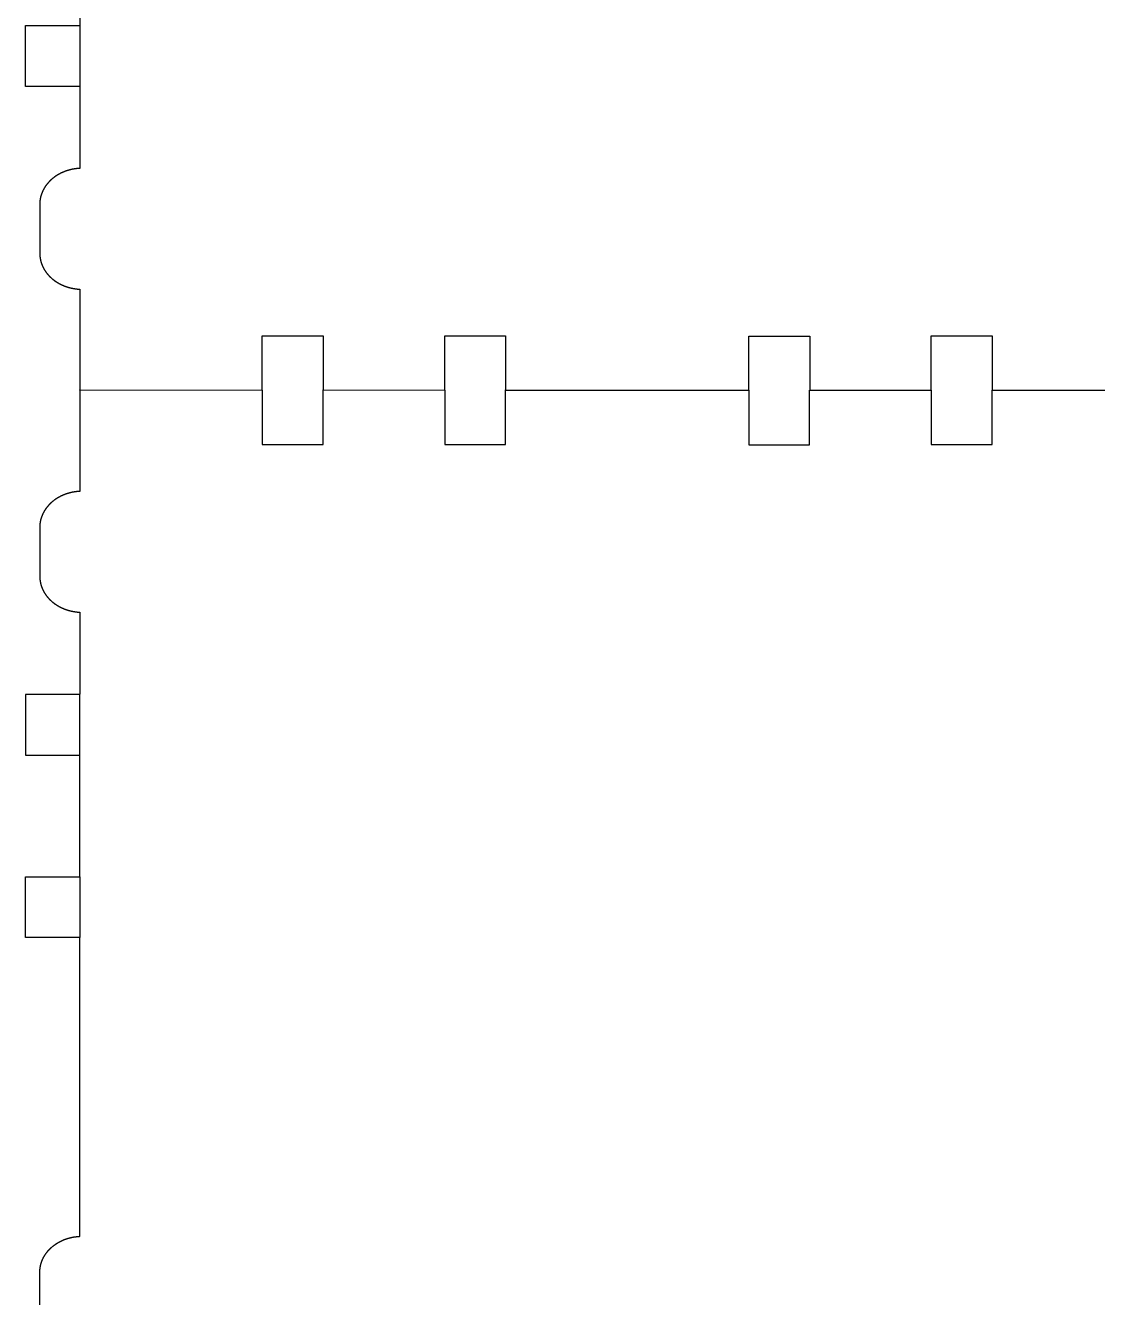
# Model space of a CAD drawing. Extents: x 0 to 268, y 0 to 354.
# Drawn here: x 135.4 to 194.5, y 70 to 140.1 of the extents above; entities that cross this region are included whole.
import ezdxf

# ---------------------------------------------------------------- set-up
doc = ezdxf.new("R2010")
doc.units = 0
doc.layers.get('DEFPOINTS').update_dxf_attribs({"color": 18, "linetype": 'CONTINUOUS'})

msp = doc.modelspace()

# ---------------------------------------------------------------- linework, layer by layer
at = {"layer": 'DEFPOINTS'}
for points in [[(138.44, 150.12), (135.44, 150.12), (135.44, 146.773), (138.44, 146.773), (138.44, 140.088), (138.44, 136.728), (135.44, 136.728), (135.44, 140.075), (138.44, 140.075)], [(138.44, 136.728), (138.436, 132.211), (138.421, 132.21), (138.407, 132.21), (138.393, 132.209), (138.378, 132.208), (138.364, 132.207), (138.35, 132.206), (138.335, 132.205), (138.321, 132.203), (138.307, 132.202), (138.292, 132.201), (138.278, 132.199), (138.264, 132.198), (138.25, 132.196), (138.236, 132.194), (138.222, 132.193), (138.208, 132.191), (138.194, 132.189), (138.18, 132.187), (138.166, 132.185), (138.152, 132.183), (138.138, 132.181), (138.124, 132.179), (138.11, 132.177), (138.096, 132.174), (138.082, 132.172), (138.069, 132.169), (138.055, 132.167), (138.041, 132.164), (138.027, 132.161), (138.014, 132.159), (138, 132.156), (137.987, 132.153), (137.973, 132.15), (137.959, 132.147), (137.946, 132.144), (137.932, 132.141), (137.919, 132.138), (137.906, 132.134), (137.892, 132.131), (137.879, 132.128), (137.866, 132.124), (137.852, 132.121), (137.839, 132.117), (137.826, 132.113), (137.813, 132.11), (137.8, 132.106), (137.787, 132.102), (137.774, 132.098), (137.761, 132.094), (137.748, 132.09), (137.735, 132.086), (137.722, 132.082), (137.709, 132.078), (137.696, 132.073), (137.683, 132.069), (137.67, 132.065), (137.658, 132.06), (137.645, 132.056), (137.632, 132.051), (137.62, 132.046), (137.607, 132.042), (137.595, 132.037), (137.582, 132.032), (137.57, 132.027), (137.557, 132.022), (137.545, 132.017), (137.533, 132.012), (137.52, 132.007), (137.508, 132.002), (137.496, 131.996), (137.484, 131.991), (137.472, 131.986), (137.46, 131.98), (137.448, 131.975), (137.436, 131.969), (137.424, 131.964), (137.412, 131.958), (137.4, 131.952), (137.388, 131.947), (137.376, 131.941), (137.365, 131.935), (137.353, 131.929), (137.341, 131.923), (137.33, 131.917), (137.318, 131.911), (137.307, 131.905), (137.295, 131.899), (137.284, 131.892), (137.272, 131.886), (137.261, 131.88), (137.25, 131.873), (137.239, 131.867), (137.227, 131.86), (137.216, 131.854), (137.205, 131.847), (137.194, 131.84), (137.183, 131.833), (137.172, 131.827), (137.161, 131.82), (137.15, 131.813), (137.14, 131.806), (137.129, 131.799), (137.118, 131.792), (137.108, 131.785), (137.097, 131.778), (137.086, 131.77), (137.076, 131.763), (137.066, 131.756), (137.055, 131.748), (137.045, 131.741), (137.035, 131.734), (137.024, 131.726), (137.014, 131.718), (137.004, 131.711), (136.994, 131.703), (136.984, 131.696), (136.974, 131.688), (136.964, 131.68), (136.954, 131.672), (136.944, 131.664), (136.935, 131.656), (136.925, 131.648), (136.915, 131.64), (136.906, 131.632), (136.896, 131.624), (136.887, 131.616), (136.877, 131.608), (136.868, 131.599), (136.859, 131.591), (136.849, 131.583), (136.84, 131.574), (136.831, 131.566), (136.822, 131.557), (136.813, 131.549), (136.804, 131.54), (136.795, 131.531), (136.786, 131.523), (136.777, 131.514), (136.769, 131.505), (136.76, 131.496), (136.751, 131.488), (136.743, 131.479), (136.734, 131.47), (136.726, 131.461), (136.718, 131.452), (136.709, 131.443), (136.701, 131.434), (136.693, 131.424), (136.685, 131.415), (136.677, 131.406), (136.669, 131.397), (136.661, 131.387), (136.653, 131.378), (136.645, 131.369), (136.637, 131.359), (136.63, 131.35), (136.622, 131.34), (136.614, 131.331), (136.607, 131.321), (136.599, 131.311), (136.592, 131.302), (136.585, 131.292), (136.578, 131.282), (136.57, 131.272), (136.563, 131.263), (136.556, 131.253), (136.549, 131.243), (136.542, 131.233), (136.536, 131.223), (136.529, 131.213), (136.522, 131.203), (136.515, 131.193), (136.509, 131.182), (136.502, 131.172), (136.496, 131.162), (136.49, 131.152), (136.483, 131.142), (136.477, 131.131), (136.471, 131.121), (136.465, 131.111), (136.459, 131.1), (136.453, 131.09), (136.447, 131.079), (136.441, 131.069), (136.435, 131.058), (136.43, 131.047), (136.424, 131.037), (136.419, 131.026), (136.413, 131.016), (136.408, 131.005), (136.402, 130.994), (136.397, 130.983), (136.392, 130.972), (136.387, 130.962), (136.382, 130.951), (136.377, 130.94), (136.372, 130.929), (136.367, 130.918), (136.363, 130.907), (136.358, 130.896), (136.354, 130.885), (136.349, 130.874), (136.345, 130.862), (136.34, 130.851), (136.336, 130.84), (136.332, 130.829), (136.328, 130.818), (136.324, 130.806), (136.32, 130.795), (136.316, 130.784), (136.312, 130.772), (136.308, 130.761), (136.305, 130.75), (136.301, 130.738), (136.298, 130.727), (136.294, 130.715), (136.291, 130.704), (136.288, 130.692), (136.284, 130.68), (136.281, 130.669), (136.278, 130.657), (136.275, 130.645), (136.273, 130.634), (136.27, 130.622), (136.267, 130.61), (136.265, 130.599), (136.262, 130.587), (136.26, 130.575), (136.257, 130.563), (136.255, 130.551), (136.253, 130.539), (136.251, 130.527), (136.249, 130.515), (136.247, 130.503), (136.245, 130.491), (136.243, 130.479), (136.241, 130.467), (136.24, 130.455), (136.238, 130.443), (136.237, 130.431), (136.235, 130.419), (136.234, 130.407), (136.233, 130.395), (136.232, 130.383), (136.231, 130.37), (136.23, 130.358), (136.229, 130.346), (136.228, 130.334), (136.228, 130.321), (136.227, 130.309), (136.227, 130.297), (136.226, 130.284), (136.226, 130.272), (136.226, 130.26), (136.225, 130.247), (136.225, 130.235), (136.225, 127.535), (136.226, 127.523), (136.226, 127.511), (136.226, 127.498), (136.226, 127.486), (136.227, 127.473), (136.227, 127.461), (136.228, 127.449), (136.228, 127.436), (136.229, 127.424), (136.23, 127.412), (136.231, 127.4), (136.232, 127.387), (136.233, 127.375), (136.234, 127.363), (136.235, 127.351), (136.237, 127.339), (136.238, 127.327), (136.24, 127.315), (136.241, 127.303), (136.243, 127.291), (136.245, 127.279), (136.247, 127.267), (136.249, 127.255), (136.251, 127.243), (136.253, 127.231), (136.255, 127.219), (136.257, 127.207), (136.26, 127.195), (136.262, 127.183), (136.265, 127.172), (136.267, 127.16), (136.27, 127.148), (136.273, 127.136), (136.275, 127.125), (136.278, 127.113), (136.281, 127.101), (136.284, 127.09), (136.288, 127.078), (136.291, 127.067), (136.294, 127.055), (136.298, 127.043), (136.301, 127.032), (136.305, 127.021), (136.308, 127.009), (136.312, 126.998), (136.316, 126.986), (136.32, 126.975), (136.324, 126.964), (136.328, 126.952), (136.332, 126.941), (136.336, 126.93), (136.34, 126.919), (136.345, 126.908), (136.349, 126.896), (136.354, 126.885), (136.358, 126.874), (136.363, 126.863), (136.367, 126.852), (136.372, 126.841), (136.377, 126.83), (136.382, 126.819), (136.387, 126.808), (136.392, 126.798), (136.397, 126.787), (136.402, 126.776), (136.408, 126.765), (136.413, 126.755), (136.419, 126.744), (136.424, 126.733), (136.43, 126.723), (136.435, 126.712), (136.441, 126.701), (136.447, 126.691), (136.453, 126.68), (136.459, 126.67), (136.465, 126.66), (136.471, 126.649), (136.477, 126.639), (136.483, 126.628), (136.49, 126.618), (136.496, 126.608), (136.502, 126.598), (136.509, 126.588), (136.515, 126.577), (136.522, 126.567), (136.529, 126.557), (136.536, 126.547), (136.542, 126.537), (136.549, 126.527), (136.556, 126.517), (136.563, 126.508), (136.57, 126.498), (136.578, 126.488), (136.585, 126.478), (136.592, 126.468), (136.599, 126.459), (136.607, 126.449), (136.614, 126.439), (136.622, 126.43), (136.63, 126.42), (136.637, 126.411), (136.645, 126.401), (136.653, 126.392), (136.661, 126.383), (136.669, 126.373), (136.677, 126.364), (136.685, 126.355), (136.693, 126.346), (136.701, 126.337), (136.709, 126.327), (136.718, 126.318), (136.726, 126.309), (136.734, 126.3), (136.743, 126.291), (136.751, 126.282), (136.76, 126.274), (136.769, 126.265), (136.777, 126.256), (136.786, 126.247), (136.795, 126.239), (136.804, 126.23), (136.813, 126.221), (136.822, 126.213), (136.831, 126.204), (136.84, 126.196), (136.849, 126.187), (136.859, 126.179), (136.868, 126.171), (136.877, 126.162), (136.887, 126.154), (136.896, 126.146), (136.906, 126.138), (136.915, 126.13), (136.925, 126.122), (136.935, 126.114), (136.944, 126.106), (136.954, 126.098), (136.964, 126.09), (136.974, 126.082), (136.984, 126.075), (136.994, 126.067), (137.004, 126.059), (137.014, 126.052), (137.024, 126.044), (137.035, 126.036), (137.045, 126.029), (137.055, 126.022), (137.066, 126.014), (137.076, 126.007), (137.086, 126), (137.097, 125.992), (137.108, 125.985), (137.118, 125.978), (137.129, 125.971), (137.14, 125.964), (137.15, 125.957), (137.161, 125.95), (137.172, 125.943), (137.183, 125.937), (137.194, 125.93), (137.205, 125.923), (137.216, 125.917), (137.227, 125.91), (137.239, 125.903), (137.25, 125.897), (137.261, 125.89), (137.272, 125.884), (137.284, 125.878), (137.295, 125.872), (137.307, 125.865), (137.318, 125.859), (137.33, 125.853), (137.341, 125.847), (137.353, 125.841), (137.365, 125.835), (137.376, 125.829), (137.388, 125.823), (137.4, 125.818), (137.412, 125.812), (137.424, 125.806), (137.436, 125.801), (137.448, 125.795), (137.46, 125.79), (137.472, 125.784), (137.484, 125.779), (137.496, 125.774), (137.508, 125.768), (137.52, 125.763), (137.533, 125.758), (137.545, 125.753), (137.557, 125.748), (137.57, 125.743), (137.582, 125.738), (137.595, 125.733), (137.607, 125.728), (137.62, 125.724), (137.632, 125.719), (137.645, 125.714), (137.658, 125.71), (137.671, 125.705), (137.683, 125.701), (137.696, 125.697), (137.709, 125.692), (137.722, 125.688), (137.735, 125.684), (137.748, 125.68), (137.761, 125.676), (137.774, 125.672), (137.787, 125.668), (137.8, 125.664), (137.813, 125.66), (137.826, 125.657), (137.839, 125.653), (137.852, 125.649), (137.866, 125.646), (137.879, 125.642), (137.892, 125.639), (137.906, 125.636), (137.919, 125.632), (137.933, 125.629), (137.946, 125.626), (137.959, 125.623), (137.973, 125.62), (137.987, 125.617), (138, 125.614), (138.014, 125.611), (138.027, 125.609), (138.041, 125.606), (138.055, 125.603), (138.069, 125.601), (138.082, 125.598), (138.096, 125.596), (138.11, 125.593), (138.124, 125.591), (138.138, 125.589), (138.152, 125.587), (138.166, 125.585), (138.18, 125.583), (138.194, 125.581), (138.208, 125.579), (138.222, 125.577), (138.236, 125.576), (138.25, 125.574), (138.264, 125.572), (138.278, 125.571), (138.292, 125.569), (138.307, 125.568), (138.321, 125.567), (138.335, 125.565), (138.35, 125.564), (138.364, 125.563), (138.378, 125.562), (138.393, 125.561), (138.407, 125.56), (138.421, 125.56), (138.436, 125.559), (138.436, 119.993), (138.436, 119.993), (138.436, 119.993), (138.436, 114.428), (138.421, 114.427), (138.407, 114.426), (138.393, 114.425), (138.378, 114.424), (138.364, 114.423), (138.35, 114.422), (138.335, 114.421), (138.321, 114.42), (138.307, 114.419), (138.292, 114.417), (138.278, 114.416), (138.264, 114.414), (138.25, 114.413), (138.236, 114.411), (138.222, 114.409), (138.208, 114.407), (138.194, 114.406), (138.18, 114.404), (138.166, 114.402), (138.152, 114.4), (138.138, 114.398), (138.124, 114.395), (138.11, 114.393), (138.096, 114.391), (138.082, 114.388), (138.069, 114.386), (138.055, 114.383), (138.041, 114.381), (138.027, 114.378), (138.014, 114.375), (138, 114.372), (137.987, 114.37), (137.973, 114.367), (137.959, 114.364), (137.946, 114.361), (137.933, 114.357), (137.919, 114.354), (137.906, 114.351), (137.892, 114.348), (137.879, 114.344), (137.866, 114.341), (137.852, 114.337), (137.839, 114.334), (137.826, 114.33), (137.813, 114.326), (137.8, 114.322), (137.787, 114.319), (137.774, 114.315), (137.761, 114.311), (137.748, 114.307), (137.735, 114.303), (137.722, 114.298), (137.709, 114.294), (137.696, 114.29), (137.683, 114.285), (137.671, 114.281), (137.658, 114.277), (137.645, 114.272), (137.632, 114.267), (137.62, 114.263), (137.607, 114.258), (137.595, 114.253), (137.582, 114.248), (137.57, 114.244), (137.557, 114.239), (137.545, 114.234), (137.533, 114.229), (137.52, 114.223), (137.508, 114.218), (137.496, 114.213), (137.484, 114.208), (137.472, 114.202), (137.46, 114.197), (137.448, 114.191), (137.436, 114.186), (137.424, 114.18), (137.412, 114.175), (137.4, 114.169), (137.388, 114.163), (137.376, 114.157), (137.365, 114.151), (137.353, 114.146), (137.341, 114.14), (137.33, 114.133), (137.318, 114.127), (137.307, 114.121), (137.295, 114.115), (137.284, 114.109), (137.272, 114.102), (137.261, 114.096), (137.25, 114.09), (137.239, 114.083), (137.227, 114.077), (137.216, 114.07), (137.205, 114.063), (137.194, 114.057), (137.183, 114.05), (137.172, 114.043), (137.161, 114.036), (137.15, 114.029), (137.14, 114.022), (137.129, 114.015), (137.118, 114.008), (137.108, 114.001), (137.097, 113.994), (137.086, 113.987), (137.076, 113.98), (137.066, 113.972), (137.055, 113.965), (137.045, 113.958), (137.035, 113.95), (137.024, 113.943), (137.014, 113.935), (137.004, 113.927), (136.994, 113.92), (136.984, 113.912), (136.974, 113.904), (136.964, 113.896), (136.954, 113.889), (136.944, 113.881), (136.935, 113.873), (136.925, 113.865), (136.915, 113.857), (136.906, 113.849), (136.896, 113.84), (136.887, 113.832), (136.877, 113.824), (136.868, 113.816), (136.859, 113.807), (136.849, 113.799), (136.84, 113.791), (136.831, 113.782), (136.822, 113.774), (136.813, 113.765), (136.804, 113.757), (136.795, 113.748), (136.786, 113.739), (136.777, 113.73), (136.769, 113.722), (136.76, 113.713), (136.751, 113.704), (136.743, 113.695), (136.734, 113.686), (136.726, 113.677), (136.718, 113.668), (136.709, 113.659), (136.701, 113.65), (136.693, 113.641), (136.685, 113.632), (136.677, 113.622), (136.669, 113.613), (136.661, 113.604), (136.653, 113.594), (136.645, 113.585), (136.637, 113.576), (136.63, 113.566), (136.622, 113.557), (136.614, 113.547), (136.607, 113.537), (136.599, 113.528), (136.592, 113.518), (136.585, 113.508), (136.578, 113.499), (136.57, 113.489), (136.563, 113.479), (136.556, 113.469), (136.549, 113.459), (136.542, 113.449), (136.536, 113.439), (136.529, 113.429), (136.522, 113.419), (136.515, 113.409), (136.509, 113.399), (136.502, 113.389), (136.496, 113.379), (136.49, 113.368), (136.483, 113.358), (136.477, 113.348), (136.471, 113.337), (136.465, 113.327), (136.459, 113.317), (136.453, 113.306), (136.447, 113.296), (136.441, 113.285), (136.435, 113.275), (136.43, 113.264), (136.424, 113.253), (136.419, 113.243), (136.413, 113.232), (136.408, 113.221), (136.402, 113.211), (136.397, 113.2), (136.392, 113.189), (136.387, 113.178), (136.382, 113.167), (136.377, 113.156), (136.372, 113.145), (136.367, 113.134), (136.363, 113.123), (136.358, 113.112), (136.354, 113.101), (136.349, 113.09), (136.345, 113.079), (136.34, 113.068), (136.336, 113.057), (136.332, 113.045), (136.328, 113.034), (136.324, 113.023), (136.32, 113.012), (136.316, 113), (136.312, 112.989), (136.308, 112.977), (136.305, 112.966), (136.301, 112.955), (136.298, 112.943), (136.294, 112.932), (136.291, 112.92), (136.288, 112.908), (136.284, 112.897), (136.281, 112.885), (136.278, 112.874), (136.275, 112.862), (136.273, 112.85), (136.27, 112.839), (136.267, 112.827), (136.265, 112.815), (136.262, 112.803), (136.26, 112.791), (136.257, 112.78), (136.255, 112.768), (136.253, 112.756), (136.251, 112.744), (136.249, 112.732), (136.247, 112.72), (136.245, 112.708), (136.243, 112.696), (136.241, 112.684), (136.24, 112.672), (136.238, 112.66), (136.237, 112.648), (136.235, 112.636), (136.234, 112.623), (136.233, 112.611), (136.232, 112.599), (136.231, 112.587), (136.23, 112.575), (136.229, 112.562), (136.228, 112.55), (136.228, 112.538), (136.227, 112.525), (136.227, 112.513), (136.226, 112.501), (136.226, 112.488), (136.226, 112.476), (136.225, 112.464), (136.225, 112.451), (136.225, 109.752), (136.225, 109.739), (136.226, 109.727), (136.226, 109.715), (136.226, 109.702), (136.227, 109.69), (136.227, 109.678), (136.228, 109.665), (136.228, 109.653), (136.229, 109.641), (136.23, 109.628), (136.231, 109.616), (136.232, 109.604), (136.233, 109.592), (136.234, 109.58), (136.235, 109.567), (136.237, 109.555), (136.238, 109.543), (136.24, 109.531), (136.241, 109.519), (136.243, 109.507), (136.245, 109.495), (136.247, 109.483), (136.249, 109.471), (136.251, 109.459), (136.253, 109.447), (136.255, 109.435), (136.257, 109.423), (136.26, 109.412), (136.262, 109.4), (136.265, 109.388), (136.267, 109.376), (136.27, 109.364), (136.273, 109.353), (136.275, 109.341), (136.278, 109.329), (136.281, 109.318), (136.284, 109.306), (136.288, 109.295), (136.291, 109.283), (136.294, 109.271), (136.298, 109.26), (136.301, 109.248), (136.305, 109.237), (136.308, 109.226), (136.312, 109.214), (136.316, 109.203), (136.32, 109.191), (136.324, 109.18), (136.328, 109.169), (136.332, 109.158), (136.336, 109.146), (136.34, 109.135), (136.345, 109.124), (136.349, 109.113), (136.354, 109.102), (136.358, 109.091), (136.363, 109.08), (136.367, 109.069), (136.372, 109.058), (136.377, 109.047), (136.382, 109.036), (136.387, 109.025), (136.392, 109.014), (136.397, 109.003), (136.402, 108.992), (136.408, 108.982), (136.413, 108.971), (136.419, 108.96), (136.424, 108.95), (136.43, 108.939), (136.435, 108.928), (136.441, 108.918), (136.447, 108.907), (136.453, 108.897), (136.459, 108.886), (136.465, 108.876), (136.471, 108.866), (136.477, 108.855), (136.483, 108.845), (136.49, 108.835), (136.496, 108.824), (136.502, 108.814), (136.509, 108.804), (136.515, 108.794), (136.522, 108.784), (136.529, 108.774), (136.536, 108.764), (136.542, 108.754), (136.549, 108.744), (136.556, 108.734), (136.563, 108.724), (136.57, 108.714), (136.578, 108.704), (136.585, 108.695), (136.592, 108.685), (136.599, 108.675), (136.607, 108.666), (136.614, 108.656), (136.622, 108.646), (136.63, 108.637), (136.637, 108.627), (136.645, 108.618), (136.653, 108.609), (136.661, 108.599), (136.669, 108.59), (136.677, 108.581), (136.685, 108.571), (136.693, 108.562), (136.701, 108.553), (136.709, 108.544), (136.718, 108.535), (136.726, 108.526), (136.734, 108.517), (136.743, 108.508), (136.751, 108.499), (136.76, 108.49), (136.769, 108.481), (136.777, 108.473), (136.786, 108.464), (136.795, 108.455), (136.804, 108.446), (136.813, 108.438), (136.822, 108.429), (136.831, 108.421), (136.84, 108.412), (136.849, 108.404), (136.859, 108.396), (136.868, 108.387), (136.877, 108.379), (136.887, 108.371), (136.896, 108.363), (136.906, 108.354), (136.915, 108.346), (136.925, 108.338), (136.935, 108.33), (136.944, 108.322), (136.954, 108.314), (136.964, 108.307), (136.974, 108.299), (136.984, 108.291), (136.994, 108.283), (137.004, 108.276), (137.014, 108.268), (137.024, 108.26), (137.035, 108.253), (137.045, 108.245), (137.055, 108.238), (137.066, 108.231), (137.076, 108.223), (137.086, 108.216), (137.097, 108.209), (137.108, 108.202), (137.118, 108.195), (137.129, 108.188), (137.14, 108.181), (137.15, 108.174), (137.161, 108.167), (137.172, 108.16), (137.183, 108.153), (137.194, 108.146), (137.205, 108.14), (137.216, 108.133), (137.227, 108.126), (137.239, 108.12), (137.25, 108.113), (137.261, 108.107), (137.272, 108.101), (137.284, 108.094), (137.295, 108.088), (137.307, 108.082), (137.318, 108.076), (137.33, 108.07), (137.341, 108.063), (137.353, 108.057), (137.365, 108.052), (137.376, 108.046), (137.388, 108.04), (137.4, 108.034), (137.412, 108.028), (137.424, 108.023), (137.436, 108.017), (137.448, 108.012), (137.46, 108.006), (137.472, 108.001), (137.484, 107.995), (137.496, 107.99), (137.508, 107.985), (137.52, 107.98), (137.533, 107.974), (137.545, 107.969), (137.557, 107.964), (137.57, 107.959), (137.582, 107.955), (137.595, 107.95), (137.607, 107.945), (137.62, 107.94), (137.632, 107.936), (137.645, 107.931), (137.658, 107.926), (137.67, 107.922), (137.683, 107.918), (137.696, 107.913), (137.709, 107.909), (137.722, 107.905), (137.735, 107.9), (137.748, 107.896), (137.761, 107.892), (137.774, 107.888), (137.787, 107.884), (137.8, 107.881), (137.813, 107.877), (137.826, 107.873), (137.839, 107.869), (137.852, 107.866), (137.866, 107.862), (137.879, 107.859), (137.892, 107.855), (137.906, 107.852), (137.919, 107.849), (137.932, 107.846), (137.946, 107.842), (137.959, 107.839), (137.973, 107.836), (137.987, 107.833), (138, 107.831), (138.014, 107.828), (138.027, 107.825), (138.041, 107.822), (138.055, 107.82), (138.069, 107.817), (138.082, 107.815), (138.096, 107.812), (138.11, 107.81), (138.124, 107.808), (138.138, 107.805), (138.152, 107.803), (138.166, 107.801), (138.18, 107.799), (138.194, 107.797), (138.208, 107.796), (138.222, 107.794), (138.236, 107.792), (138.25, 107.79), (138.264, 107.789), (138.278, 107.787), (138.292, 107.786), (138.307, 107.784), (138.321, 107.783), (138.335, 107.782), (138.35, 107.781), (138.364, 107.78), (138.378, 107.779), (138.393, 107.778), (138.407, 107.777), (138.421, 107.776), (138.436, 107.775), (138.44, 103.258)], [(148.485, 119.989), (148.485, 122.989), (151.836, 122.989), (151.836, 119.989)], [(158.53, 119.993), (158.53, 122.993), (161.881, 122.993), (161.879, 119.998), (175.286, 119.998), (175.286, 116.998), (178.633, 116.998), (178.635, 120), (185.335, 120.002), (185.335, 117.002), (188.682, 117.002), (188.684, 120.004), (198.732, 119.998), (198.732, 119.993)], [(175.286, 119.981), (175.286, 122.981), (178.637, 122.981), (178.637, 119.981)], [(185.335, 119.985), (185.335, 122.985), (188.686, 122.985), (188.686, 119.985)], [(138.436, 120.006), (138.436, 120.01), (138.436, 120.01), (148.485, 120.006), (148.485, 117.006), (151.832, 117.006), (151.832, 120.01), (158.53, 120.006), (158.53, 117.006), (161.877, 117.006), (161.877, 120.01)], [(138.44, 93.213), (138.44, 99.899)], [(136.225, 68.736), (136.23, 71.431), (136.23, 71.443), (136.23, 71.456), (136.23, 71.468), (136.23, 71.481), (136.231, 71.493), (136.231, 71.505), (136.232, 71.518), (136.232, 71.53), (136.233, 71.542), (136.234, 71.555), (136.235, 71.567), (136.236, 71.579), (136.237, 71.591), (136.238, 71.603), (136.239, 71.616), (136.241, 71.628), (136.242, 71.64), (136.244, 71.652), (136.245, 71.664), (136.247, 71.676), (136.249, 71.688), (136.251, 71.7), (136.253, 71.712), (136.255, 71.724), (136.257, 71.736), (136.259, 71.748), (136.261, 71.76), (136.264, 71.772), (136.266, 71.783), (136.268, 71.795), (136.271, 71.807), (136.274, 71.819), (136.276, 71.831), (136.279, 71.842), (136.282, 71.854), (136.285, 71.866), (136.288, 71.877), (136.291, 71.889), (136.295, 71.9), (136.298, 71.912), (136.301, 71.924), (136.305, 71.935), (136.308, 71.947), (136.312, 71.958), (136.316, 71.969), (136.32, 71.981), (136.323, 71.992), (136.327, 72.004), (136.331, 72.015), (136.335, 72.026), (136.34, 72.037), (136.344, 72.049), (136.348, 72.06), (136.353, 72.071), (136.357, 72.082), (136.362, 72.093), (136.366, 72.104), (136.371, 72.115), (136.376, 72.126), (136.38, 72.137), (136.385, 72.148), (136.39, 72.159), (136.395, 72.17), (136.401, 72.181), (136.406, 72.192), (136.411, 72.202), (136.416, 72.213), (136.422, 72.224), (136.427, 72.235), (136.433, 72.245), (136.439, 72.256), (136.444, 72.266), (136.45, 72.277), (136.456, 72.287), (136.462, 72.298), (136.468, 72.308), (136.474, 72.319), (136.48, 72.329), (136.486, 72.34), (136.492, 72.35), (136.499, 72.36), (136.505, 72.37), (136.512, 72.381), (136.518, 72.391), (136.525, 72.401), (136.531, 72.411), (136.538, 72.421), (136.545, 72.431), (136.552, 72.441), (136.559, 72.451), (136.566, 72.461), (136.573, 72.471), (136.58, 72.48), (136.587, 72.49), (136.595, 72.5), (136.602, 72.51), (136.609, 72.519), (136.617, 72.529), (136.624, 72.539), (136.632, 72.548), (136.64, 72.558), (136.647, 72.567), (136.655, 72.577), (136.663, 72.586), (136.671, 72.595), (136.679, 72.605), (136.687, 72.614), (136.695, 72.623), (136.703, 72.632), (136.711, 72.641), (136.72, 72.651), (136.728, 72.66), (136.736, 72.669), (136.745, 72.678), (136.753, 72.686), (136.762, 72.695), (136.77, 72.704), (136.779, 72.713), (136.788, 72.722), (136.797, 72.73), (136.806, 72.739), (136.815, 72.748), (136.824, 72.756), (136.833, 72.765), (136.842, 72.773), (136.851, 72.782), (136.86, 72.79), (136.869, 72.799), (136.879, 72.807), (136.888, 72.815), (136.898, 72.823), (136.907, 72.831), (136.917, 72.84), (136.926, 72.848), (136.936, 72.856), (136.946, 72.864), (136.955, 72.872), (136.965, 72.879), (136.975, 72.887), (136.985, 72.895), (136.995, 72.903), (137.005, 72.91), (137.015, 72.918), (137.025, 72.926), (137.036, 72.933), (137.046, 72.941), (137.056, 72.948), (137.066, 72.956), (137.077, 72.963), (137.087, 72.97), (137.098, 72.977), (137.108, 72.985), (137.119, 72.992), (137.13, 72.999), (137.14, 73.006), (137.151, 73.013), (137.162, 73.02), (137.173, 73.027), (137.184, 73.033), (137.195, 73.04), (137.206, 73.047), (137.217, 73.054), (137.228, 73.06), (137.239, 73.067), (137.25, 73.073), (137.262, 73.08), (137.273, 73.086), (137.284, 73.092), (137.296, 73.099), (137.307, 73.105), (137.319, 73.111), (137.33, 73.117), (137.342, 73.123), (137.353, 73.129), (137.365, 73.135), (137.377, 73.141), (137.388, 73.147), (137.4, 73.153), (137.412, 73.158), (137.424, 73.164), (137.436, 73.17), (137.448, 73.175), (137.46, 73.181), (137.472, 73.186), (137.484, 73.192), (137.496, 73.197), (137.508, 73.202), (137.521, 73.207), (137.533, 73.213), (137.545, 73.218), (137.557, 73.223), (137.57, 73.228), (137.582, 73.233), (137.595, 73.237), (137.607, 73.242), (137.62, 73.247), (137.632, 73.252), (137.645, 73.256), (137.658, 73.261), (137.67, 73.265), (137.683, 73.27), (137.696, 73.274), (137.709, 73.278), (137.722, 73.283), (137.734, 73.287), (137.747, 73.291), (137.76, 73.295), (137.773, 73.299), (137.786, 73.303), (137.8, 73.307), (137.813, 73.31), (137.826, 73.314), (137.839, 73.318), (137.852, 73.321), (137.865, 73.325), (137.879, 73.328), (137.892, 73.332), (137.905, 73.335), (137.919, 73.338), (137.932, 73.342), (137.946, 73.345), (137.959, 73.348), (137.973, 73.351), (137.986, 73.354), (138, 73.357), (138.014, 73.359), (138.027, 73.362), (138.041, 73.365), (138.055, 73.368), (138.068, 73.37), (138.082, 73.373), (138.096, 73.375), (138.11, 73.377), (138.124, 73.38), (138.138, 73.382), (138.151, 73.384), (138.165, 73.386), (138.179, 73.388), (138.193, 73.39), (138.207, 73.392), (138.222, 73.393), (138.236, 73.395), (138.25, 73.397), (138.264, 73.398), (138.278, 73.4), (138.292, 73.401), (138.307, 73.403), (138.321, 73.404), (138.335, 73.405), (138.349, 73.406), (138.364, 73.407), (138.378, 73.408), (138.393, 73.409), (138.407, 73.41), (138.421, 73.411), (138.436, 73.412), (138.436, 89.866), (135.436, 89.866), (135.436, 93.213), (138.436, 93.213), (138.436, 89.866)]]:
    msp.add_lwpolyline(points, dxfattribs=at)
msp.add_lwpolyline([(138.44, 103.246), (135.44, 103.246), (135.44, 99.899), (138.44, 99.899)], close=True, dxfattribs=at)

doc.saveas('drawing.dxf')
